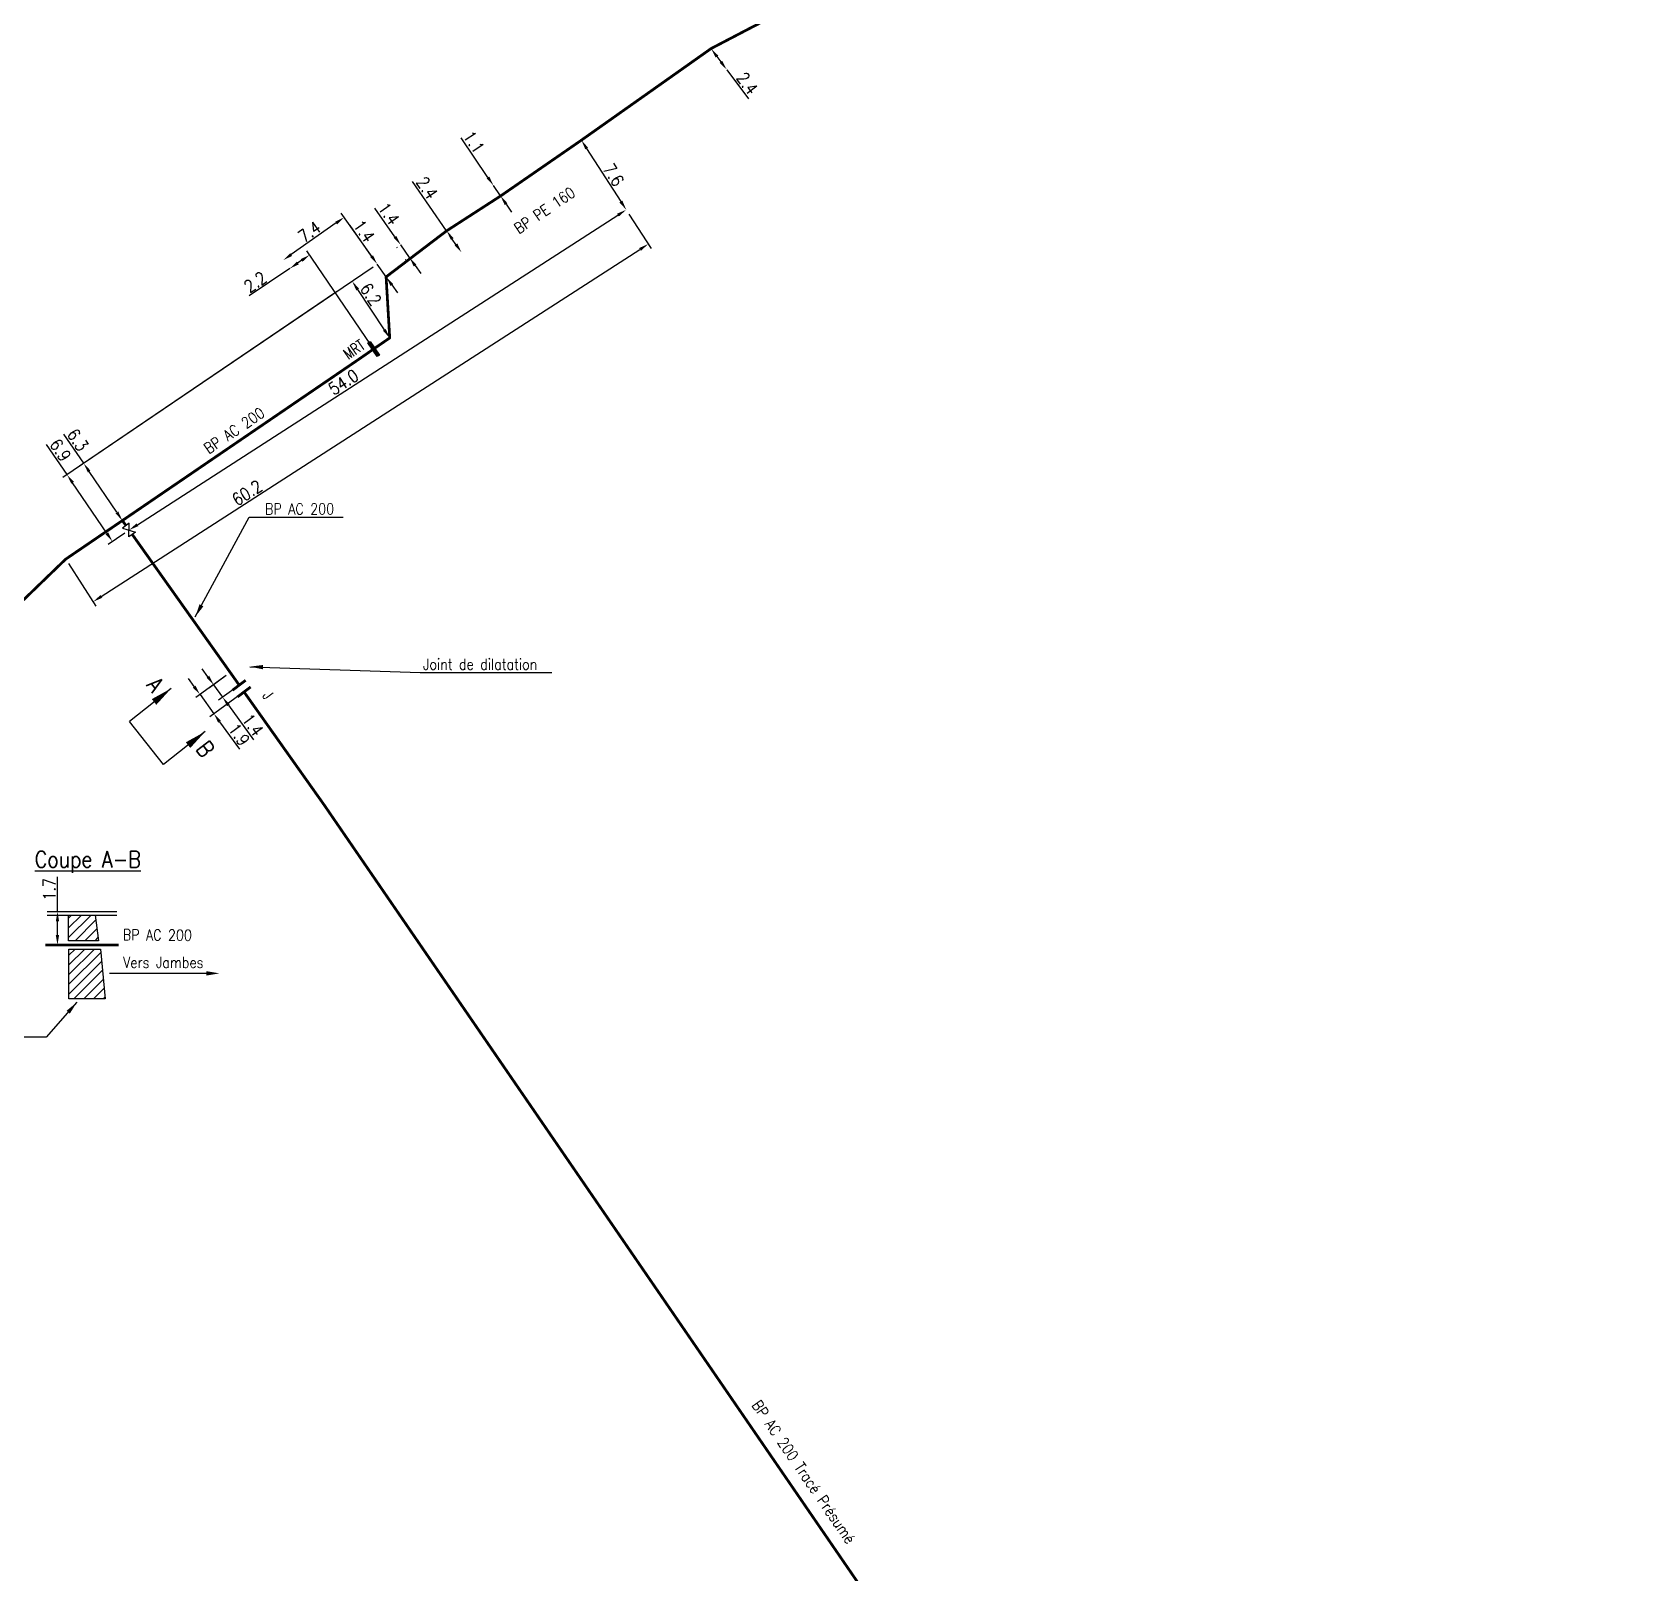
# Model space of a CAD drawing. Header units: millimetres. Extents: x 185000 to 186000, y 127990 to 129010.
# Drawn here: x 185853.4 to 186000.1, y 128120.9 to 128261.5 of the extents above; entities that cross this region are included whole.
import ezdxf
from ezdxf.enums import TextEntityAlignment as Align

# ---------------------------------------------------------------- set-up
doc = ezdxf.new("R2010")
doc.units = ezdxf.units.MM
doc.header["$PDMODE"] = 34
doc.linetypes.add('L_25_AP', pattern=[2000, 1000, 1000])
doc.linetypes.add('L_25_PE', pattern=[2000, 1000, 1000])
doc.layers.get('0').update_dxf_attribs({"linetype": 'CONTINUOUS'})
doc.layers.get('DEFPOINTS').update_dxf_attribs({"linetype": 'CONTINUOUS'})
for name, color, linetype in [('L_150', 1, 'CONTINUOUS'), ('L_300', 7, 'CONTINUOUS'), ('L_340', 7, 'CONTINUOUS'), ('L_900', 7, 'CONTINUOUS'), ('P_310', 7, 'CONTINUOUS')]:
    doc.layers.add(name, color=color, linetype=linetype)
doc.styles.add('G_ROMANS', font='ROMANS.SHX', dxfattribs={"width": 0.75})
doc.styles.get("Standard").update_dxf_attribs({"font": 'romans.shx', "width": 0.85})
doc.dimstyles.new('RASTER', dxfattribs={"dimtxt": 2, "dimasz": 2, "dimexe": 0.75, "dimexo": 0.625, "dimgap": 0.25, "dimtad": 1, "dimlfac": 0.2, "dimzin": 0, "dimdsep": 46, "dimtxsty": 'Standard', "dimcen": 0.5, "dimadec": 0, "dimazin": 0, "dimtfac": 1, "dimtmove": 0, "dimatfit": 3, "dimfxl": 0, "dimtolj": 1, "dimtzin": 0, "dimarcsym": 0})
doc.dimstyles.get("Standard").update_dxf_attribs({"dimtxt": 1.5, "dimasz": 1.2, "dimexe": 0.625, "dimexo": 0.625, "dimgap": 0.25, "dimtad": 1, "dimdec": 1, "dimzin": 0, "dimdsep": 46, "dimtxsty": 'Standard', "dimcen": -0.5, "dimadec": 0, "dimazin": 0, "dimtfac": 1, "dimtdec": 1, "dimtmove": 0, "dimatfit": 3, "dimfxl": 0, "dimtolj": 1, "dimtzin": 0, "dimarcsym": 0})

# ---------------------------------------------------------------- blocks, each defined once
blk = doc.blocks.new('*D423')
at = {"layer": 'DEFPOINTS', "color": 0, "linetype": 'Continuous', "transparency": 16777216}
for p in [(185882.61, 128238.76), (185882.61, 128238.76), (185886.03, 128233.59)]:
    blk.add_point(p, dxfattribs=at)
at = {"layer": 'L_150', "color": 0, "linetype": 'Continuous', "lineweight": -2, "transparency": 16777216}
blk.add_line((185885.54, 128234.34), (185883.11, 128238.01), dxfattribs=at)
at = {"layer": 'L_150', "color": 0, "linetype": 'Continuous', "transparency": 16777216}
for points in [[(185883.23, 128238.09), (185882.98, 128237.92), (185882.61, 128238.76)], [(185885.66, 128234.42), (185885.41, 128234.25), (185886.03, 128233.59)]]:
    blk.add_solid(points, dxfattribs=at)
at = {"layer": 'L_150', "color": 0, "linetype": 'Continuous', "transparency": 16777216, "insert": (185884.3, 128237.56), "char_height": 1.125, "attachment_point": 5, "rotation": 303.4823}
blk.add_mtext('\\A1;6.2', dxfattribs=at)
blk = doc.blocks.new('*D424')
at = {"layer": 'DEFPOINTS', "color": 0, "linetype": 'L_25_PE', "transparency": 16777216}
for p in [(185887.03, 128242.08), (185887.09, 128242.12), (185887.89, 128240.98)]:
    blk.add_point(p, dxfattribs=at)
at = {"layer": 'L_150', "color": 0, "linetype": 'L_25_PE', "lineweight": -2, "transparency": 16777216}
for p, q in [((185886.51, 128242.82), (185884.68, 128245.43)), ((185886.7, 128241.85), (185886.64, 128241.81)), ((185887.83, 128240.93), (185887.03, 128242.08)), ((185887.51, 128240.71), (185887.45, 128240.67)), ((185888.35, 128240.2), (185888.86, 128239.46))]:
    blk.add_line(p, q, dxfattribs=at)
at = {"layer": 'L_150', "color": 0, "linetype": 'L_25_PE', "transparency": 16777216}
for points in [[(185886.63, 128242.9), (185886.39, 128242.73), (185887.03, 128242.08)], [(185888.47, 128240.28), (185888.22, 128240.11), (185887.83, 128240.93)]]:
    blk.add_solid(points, dxfattribs=at)
at = {"layer": 'L_150', "color": 0, "linetype": 'L_25_PE', "transparency": 16777216, "insert": (185885.95, 128244.92), "char_height": 1.125, "attachment_point": 5, "rotation": 304.9716}
blk.add_mtext('\\A1;1.4', dxfattribs=at)
blk = doc.blocks.new('*D425')
at = {"layer": 'DEFPOINTS', "color": 0, "linetype": 'Continuous', "transparency": 16777216}
for p in [(185891.22, 128243.36), (185892.58, 128241.38), (185892.58, 128241.38)]:
    blk.add_point(p, dxfattribs=at)
at = {"layer": 'L_150', "color": 0, "linetype": 'Continuous', "lineweight": -2, "transparency": 16777216}
for p, q in [((185891.22, 128243.36), (185888.12, 128247.85)), ((185892.07, 128242.12), (185891.73, 128242.61))]:
    blk.add_line(p, q, dxfattribs=at)
at = {"layer": 'L_150', "color": 0, "linetype": 'Continuous', "transparency": 16777216}
for points in [[(185891.86, 128242.7), (185891.61, 128242.53), (185891.22, 128243.36)], [(185892.2, 128242.21), (185891.95, 128242.04), (185892.58, 128241.38)]]:
    blk.add_solid(points, dxfattribs=at)
at = {"layer": 'L_150', "color": 0, "linetype": 'Continuous', "transparency": 16777216, "insert": (185889.43, 128247.28), "char_height": 1.125, "attachment_point": 5, "rotation": 304.5816}
blk.add_mtext('\\A1;2.4', dxfattribs=at)
blk = doc.blocks.new('*D426')
at = {"layer": 'DEFPOINTS', "color": 0, "linetype": 'Continuous', "transparency": 16777216}
for p in [(185895.49, 128247.49), (185895.49, 128247.49), (185896.14, 128246.54)]:
    blk.add_point(p, dxfattribs=at)
at = {"layer": 'L_150', "color": 0, "linetype": 'Continuous', "lineweight": -2, "transparency": 16777216}
for p, q in [((185894.99, 128248.24), (185892.54, 128251.86)), ((185896.14, 128246.54), (185895.49, 128247.49)), ((185896.64, 128245.79), (185897.15, 128245.05))]:
    blk.add_line(p, q, dxfattribs=at)
at = {"layer": 'L_150', "color": 0, "linetype": 'Continuous', "transparency": 16777216}
for points in [[(185895.11, 128248.32), (185894.87, 128248.15), (185895.49, 128247.49)], [(185896.77, 128245.88), (185896.52, 128245.71), (185896.14, 128246.54)]]:
    blk.add_solid(points, dxfattribs=at)
at = {"layer": 'L_150', "color": 0, "linetype": 'Continuous', "transparency": 16777216, "insert": (185893.71, 128251.46), "char_height": 1.125, "attachment_point": 5, "rotation": 304.1376}
blk.add_mtext('\\A1;1.1', dxfattribs=at)
blk = doc.blocks.new('*D427')
at = {"layer": 'DEFPOINTS', "color": 0, "linetype": 'Continuous', "transparency": 16777216}
for p in [(185903.51, 128251.63), (185907.6, 128245.28), (185907.6, 128245.28)]:
    blk.add_point(p, dxfattribs=at)
at = {"layer": 'L_150', "color": 0, "linetype": 'Continuous', "lineweight": -2, "transparency": 16777216}
blk.add_line((185903.99, 128250.87), (185907.11, 128246.04), dxfattribs=at)
at = {"layer": 'L_150', "color": 0, "linetype": 'Continuous', "transparency": 16777216}
for points in [[(185904.12, 128250.95), (185903.87, 128250.79), (185903.51, 128251.63)], [(185907.24, 128246.12), (185906.98, 128245.95), (185907.6, 128245.28)]]:
    blk.add_solid(points, dxfattribs=at)
at = {"layer": 'L_150', "color": 0, "linetype": 'Continuous', "transparency": 16777216, "insert": (185906.44, 128248.46), "char_height": 1.125, "attachment_point": 5, "rotation": 302.8067}
blk.add_mtext('\\A1;7.6', dxfattribs=at)
blk = doc.blocks.new('*D428')
at = {"layer": 'DEFPOINTS', "color": 0, "linetype": 'Continuous', "transparency": 16777216}
for p in [(185915.34, 128259.99), (185916.77, 128258.06), (185916.77, 128258.06)]:
    blk.add_point(p, dxfattribs=at)
at = {"layer": 'L_150', "color": 0, "linetype": 'Continuous', "lineweight": -2, "transparency": 16777216}
for p, q in [((185915.87, 128259.26), (185916.23, 128258.78)), ((185916.77, 128258.06), (185918.75, 128255.39))]:
    blk.add_line(p, q, dxfattribs=at)
at = {"layer": 'L_150', "color": 0, "linetype": 'Continuous', "transparency": 16777216}
for points in [[(185915.99, 128259.35), (185915.75, 128259.17), (185915.34, 128259.99)], [(185916.35, 128258.87), (185916.11, 128258.69), (185916.77, 128258.06)]]:
    blk.add_solid(points, dxfattribs=at)
at = {"layer": 'L_150', "color": 0, "linetype": 'Continuous', "transparency": 16777216, "insert": (185918.63, 128256.81), "char_height": 1.125, "attachment_point": 5, "rotation": 306.5646}
blk.add_mtext('\\A1;2.4', dxfattribs=at)
blk = doc.blocks.new('*D530')
at = {"layer": 'DEFPOINTS', "color": 0, "linetype": 'Continuous', "transparency": 16777216}
for p in [(185876.91, 128239.92), (185876.91, 128239.92), (185884.56, 128232.58)]:
    blk.add_point(p, dxfattribs=at)
at = {"layer": 'L_340', "color": 0, "linetype": 'Continuous', "lineweight": -2, "transparency": 16777216}
for p, q in [((185884.3, 128232.97), (185878.48, 128241.55)), ((185876.91, 128239.92), (185873.21, 128237.42)), ((185877.99, 128240.66), (185877.65, 128240.43))]:
    blk.add_line(p, q, dxfattribs=at)
at = {"layer": 'L_340', "color": 0, "linetype": 'Continuous', "transparency": 16777216}
for points in [[(185877.91, 128240.78), (185878.08, 128240.54), (185878.74, 128241.17)], [(185877.57, 128240.55), (185877.74, 128240.3), (185876.91, 128239.92)]]:
    blk.add_solid(points, dxfattribs=at)
at = {"layer": 'L_340', "color": 0, "linetype": 'Continuous', "transparency": 16777216, "insert": (185873.77, 128238.7), "char_height": 1.125, "attachment_point": 5, "rotation": 34.1375}
blk.add_mtext('\\A1;2.2', dxfattribs=at)
blk = doc.blocks.new('L_340_17')
at = {"linetype": 'Continuous'}
blk.add_hatch(color=0, dxfattribs=at).paths.add_polyline_path([(0.12, 0.75), (-0.12, 0.75), (-0.12, -0.75), (0.12, -0.75)])
at = {"color": 0, "linetype": 'Continuous'}
blk.add_lwpolyline([(-0.12, 0.75), (0.12, 0.75), (0.12, -0.75), (-0.12, -0.75)], close=True, dxfattribs=at)
at = {"color": 0, "linetype": 'Continuous', "width": 0.75}
for tag, height, flags, p in [('MRT', 1, 8, (0, 1.88)), ('DEF_LEG', 1.2, 3, (0, -5)), ('DEF_COUP', 1.2, 3, (0, -7.5)), ('DEF_TYPE', 1.2, 3, (0, -10))]:
    blk.add_attdef(tag, text='', height=height, dxfattribs=dict(at, flags=flags)).set_placement(p, align=Align.MIDDLE)
blk = doc.blocks.new('*D61')
at = {"layer": 'DEFPOINTS', "color": 0, "linetype": 'Continuous', "transparency": 16777216}
for p in [(185876.31, 128240.68), (185876.31, 128240.68), (185884.9, 128240.31)]:
    blk.add_point(p, dxfattribs=at)
at = {"layer": 'L_150', "color": 0, "linetype": 'Continuous', "lineweight": -2, "transparency": 16777216}
for p, q in [((185881.15, 128244.08), (185877.05, 128241.2)), ((185884.63, 128240.69), (185881.61, 128244.98))]:
    blk.add_line(p, q, dxfattribs=at)
at = {"layer": 'L_150', "color": 0, "linetype": 'Continuous', "transparency": 16777216}
for points in [[(185881.06, 128244.2), (185881.23, 128243.95), (185881.88, 128244.59)], [(185876.96, 128241.32), (185877.13, 128241.07), (185876.31, 128240.68)]]:
    blk.add_solid(points, dxfattribs=at)
at = {"layer": 'L_150', "color": 0, "linetype": 'Continuous', "transparency": 16777216, "insert": (185878.71, 128243.28), "char_height": 1.125, "attachment_point": 5, "rotation": 35.0955}
blk.add_mtext('\\A1;7.4', dxfattribs=at)
blk = doc.blocks.new('*D172')
at = {"layer": 'DEFPOINTS', "color": 0, "linetype": 'Continuous', "ltscale": 0.5, "transparency": 16777216}
for p in [(185907.6, 128245.28), (185907.6, 128245.28), (185862.26, 128216.06)]:
    blk.add_point(p, dxfattribs=at)
at = {"layer": 'L_300', "color": 0, "linetype": 'Continuous', "lineweight": -2, "ltscale": 0.5, "transparency": 16777216}
blk.add_line((185863.02, 128216.54), (185906.84, 128244.79), dxfattribs=at)
at = {"layer": 'L_300', "color": 0, "linetype": 'Continuous', "ltscale": 0.5, "transparency": 16777216}
for points in [[(185906.76, 128244.92), (185906.92, 128244.67), (185907.6, 128245.28)], [(185862.94, 128216.67), (185863.1, 128216.42), (185862.26, 128216.06)]]:
    blk.add_solid(points, dxfattribs=at)
at = {"layer": 'L_300', "color": 0, "linetype": 'Continuous', "ltscale": 0.5, "transparency": 16777216, "insert": (185881.81, 128229.55), "char_height": 1.125, "attachment_point": 5, "rotation": 32.8067}
blk.add_mtext('\\A1;54.0', dxfattribs=at)
blk = doc.blocks.new('*D173')
at = {"layer": 'DEFPOINTS', "color": 0, "linetype": 'Continuous', "ltscale": 0.5, "transparency": 16777216}
for p in [(185884.9, 128240.31), (185856.6, 128221.12), (185862.26, 128216.06)]:
    blk.add_point(p, dxfattribs=at)
at = {"layer": 'L_300', "color": 0, "linetype": 'Continuous', "lineweight": -2, "ltscale": 0.5, "transparency": 16777216}
for p, q in [((185884.51, 128240.04), (185856.22, 128220.86)), ((185856.6, 128221.12), (185854.74, 128223.87)), ((185860.24, 128215.77), (185857.11, 128220.38)), ((185861.88, 128215.79), (185860.35, 128214.76))]:
    blk.add_line(p, q, dxfattribs=at)
at = {"layer": 'L_300', "color": 0, "linetype": 'Continuous', "ltscale": 0.5, "transparency": 16777216}
for points in [[(185857.23, 128220.46), (185856.99, 128220.29), (185856.6, 128221.12)], [(185860.36, 128215.85), (185860.11, 128215.68), (185860.74, 128215.02)]]:
    blk.add_solid(points, dxfattribs=at)
at = {"layer": 'L_300', "color": 0, "linetype": 'Continuous', "ltscale": 0.5, "transparency": 16777216, "insert": (185856, 128223.35), "char_height": 1.125, "attachment_point": 5, "rotation": 304.1375}
blk.add_mtext('\\A1;6.9', dxfattribs=at)
blk = doc.blocks.new('*D174')
at = {"layer": 'DEFPOINTS', "color": 0, "linetype": 'Continuous', "ltscale": 0.5, "transparency": 16777216}
for p in [(185881.57, 128238.05), (185858.12, 128222.15), (185861.65, 128216.93)]:
    blk.add_point(p, dxfattribs=at)
at = {"layer": 'L_150', "color": 0, "linetype": 'Continuous', "lineweight": -2, "ltscale": 0.5, "transparency": 16777216}
for p, q in [((185881.18, 128237.79), (185857.73, 128221.88)), ((185858.12, 128222.15), (185856.3, 128224.82)), ((185861.15, 128217.68), (185858.62, 128221.4))]:
    blk.add_line(p, q, dxfattribs=at)
at = {"layer": 'L_150', "color": 0, "linetype": 'Continuous', "ltscale": 0.5, "transparency": 16777216}
for points in [[(185858.74, 128221.49), (185858.5, 128221.32), (185858.12, 128222.15)], [(185861.27, 128217.76), (185861.02, 128217.59), (185861.65, 128216.93)]]:
    blk.add_solid(points, dxfattribs=at)
at = {"layer": 'L_150', "color": 0, "linetype": 'Continuous', "ltscale": 0.5, "transparency": 16777216, "insert": (185857.58, 128224.28), "char_height": 1.125, "attachment_point": 5, "rotation": 304.1375}
blk.add_mtext('\\A1;6.3', dxfattribs=at)
blk = doc.blocks.new('*D175')
at = {"layer": 'DEFPOINTS', "color": 0, "linetype": 'Continuous', "ltscale": 0.5, "transparency": 16777216}
for p in [(185907.6, 128245.28), (185909.61, 128242.16), (185856.47, 128213.4)]:
    blk.add_point(p, dxfattribs=at)
at = {"layer": 'L_150', "color": 0, "linetype": 'Continuous', "lineweight": -2, "ltscale": 0.5, "transparency": 16777216}
for p, q in [((185907.85, 128244.89), (185909.86, 128241.76)), ((185859.73, 128210), (185908.85, 128241.67)), ((185856.73, 128213.01), (185859.23, 128209.12))]:
    blk.add_line(p, q, dxfattribs=at)
at = {"layer": 'L_150', "color": 0, "linetype": 'Continuous', "ltscale": 0.5, "transparency": 16777216}
for points in [[(185908.77, 128241.79), (185908.94, 128241.54), (185909.61, 128242.16)], [(185859.65, 128210.13), (185859.81, 128209.88), (185858.98, 128209.52)]]:
    blk.add_solid(points, dxfattribs=at)
at = {"layer": 'L_150', "color": 0, "linetype": 'Continuous', "ltscale": 0.5, "transparency": 16777216, "insert": (185873.02, 128219.46), "char_height": 1.125, "attachment_point": 5, "rotation": 32.8067}
blk.add_mtext('\\A1;60.2', dxfattribs=at)
blk = doc.blocks.new('*D176')
at = {"layer": 'DEFPOINTS', "color": 0, "linetype": 'Continuous', "ltscale": 0.5, "transparency": 16777216}
for p in [(185871.5, 128203.05), (185869.97, 128201.95), (185872.31, 128201.91)]:
    blk.add_point(p, dxfattribs=at)
at = {"layer": 'P_310', "color": 0, "linetype": 'Continuous', "lineweight": -2, "ltscale": 0.5, "transparency": 16777216}
for p, q in [((185869.45, 128202.68), (185868.92, 128203.41)), ((185871.12, 128202.78), (185869.59, 128201.68)), ((185869.97, 128201.95), (185870.79, 128200.81)), ((185871.93, 128201.63), (185870.41, 128200.54)), ((185871.32, 128200.09), (185873.61, 128196.92))]:
    blk.add_line(p, q, dxfattribs=at)
at = {"layer": 'P_310', "color": 0, "linetype": 'Continuous', "ltscale": 0.5, "transparency": 16777216}
for points in [[(185869.57, 128202.77), (185869.33, 128202.59), (185869.97, 128201.95)], [(185871.44, 128200.17), (185871.2, 128200), (185870.79, 128200.81)]]:
    blk.add_solid(points, dxfattribs=at)
at = {"layer": 'P_310', "color": 0, "linetype": 'Continuous', "ltscale": 0.5, "transparency": 16777216, "insert": (185873.55, 128198.28), "char_height": 1.125, "attachment_point": 5, "rotation": 305.8308}
blk.add_mtext('\\A1;1.4', dxfattribs=at)
blk = doc.blocks.new('*D177')
at = {"layer": 'DEFPOINTS', "color": 0, "linetype": 'Continuous', "ltscale": 0.5, "transparency": 16777216}
for p in [(185871.5, 128203.05), (185872.75, 128201.3), (185868.73, 128201.05)]:
    blk.add_point(p, dxfattribs=at)
at = {"layer": 'P_310', "color": 0, "linetype": 'Continuous', "lineweight": -2, "ltscale": 0.5, "transparency": 16777216}
for p, q in [((185871.12, 128202.78), (185868.35, 128200.78)), ((185868.2, 128201.78), (185867.68, 128202.51)), ((185868.73, 128201.05), (185869.99, 128199.31)), ((185872.37, 128201.03), (185869.61, 128199.03)), ((185870.51, 128198.58), (185872.33, 128196.07))]:
    blk.add_line(p, q, dxfattribs=at)
at = {"layer": 'P_310', "color": 0, "linetype": 'Continuous', "ltscale": 0.5, "transparency": 16777216}
for points in [[(185868.32, 128201.87), (185868.08, 128201.69), (185868.73, 128201.05)], [(185870.64, 128198.67), (185870.39, 128198.49), (185869.99, 128199.31)]]:
    blk.add_solid(points, dxfattribs=at)
at = {"layer": 'P_310', "color": 0, "linetype": 'Continuous', "ltscale": 0.5, "transparency": 16777216, "insert": (185872.29, 128197.4), "char_height": 1.125, "attachment_point": 5, "rotation": 305.8308}
blk.add_mtext('\\A1;1.9', dxfattribs=at)
blk = doc.blocks.new('P_310_01')
at = {"color": 0, "linetype": 'Continuous', "const_width": 0.25, "flags": 128}
for points in [[(-0.38, 0.75), (-0.38, -0.75)], [(0.38, 0.75), (0.38, -0.75)]]:
    blk.add_lwpolyline(points, dxfattribs=at)
at = {"color": 0, "linetype": 'Continuous', "width": 0.75}
blk.add_attdef('NUM', text='', height=1, dxfattribs=at).set_placement((1.93, 1.53), align=Align.MIDDLE)
at = {"color": 0, "linetype": 'Continuous', "width": 0.75, "flags": 3}
for tag, p in [('DEF_LEG', (0, -10)), ('DEF_COUP', (0, -12.5)), ('DEF_TYPE', (0, -15))]:
    blk.add_attdef(tag, text='', height=1.2, dxfattribs=at).set_placement(p, align=Align.MIDDLE)
blk = doc.blocks.new('*D178')
at = {"layer": 'DEFPOINTS', "color": 0, "linetype": 'Continuous', "ltscale": 0.5, "transparency": 16777216}
for p in [(185855.73, 128181.27), (185855.73, 128181.27), (185855.73, 128178.21)]:
    blk.add_point(p, dxfattribs=at)
at = {"layer": 'L_900', "color": 0, "linetype": 'Continuous', "lineweight": -2, "ltscale": 0.5, "transparency": 16777216}
for p, q in [((185855.73, 128181.27), (185855.73, 128184.42)), ((185855.73, 128179.11), (185855.73, 128180.37))]:
    blk.add_line(p, q, dxfattribs=at)
at = {"layer": 'L_900', "color": 0, "linetype": 'Continuous', "ltscale": 0.5, "transparency": 16777216}
for points in [[(185855.58, 128180.37), (185855.88, 128180.37), (185855.73, 128181.27)], [(185855.58, 128179.11), (185855.88, 128179.11), (185855.73, 128178.21)]]:
    blk.add_solid(points, dxfattribs=at)
at = {"layer": 'L_900', "color": 0, "linetype": 'Continuous', "ltscale": 0.5, "transparency": 16777216, "insert": (185854.98, 128183.29), "char_height": 1.125, "attachment_point": 5, "rotation": 90}
blk.add_mtext('\\A1;1.7', dxfattribs=at)
blk = doc.blocks.new('L_300_09')
at = {"color": 0, "linetype": 'Continuous', "flags": 128}
blk.add_lwpolyline([(0.5, -0.38), (-0.5, 0.38), (-0.5, -0.38), (0.5, 0.38), (0.5, -0.38)], dxfattribs=at)
at = {"color": 0, "linetype": 'Continuous', "width": 0.75}
blk.add_attdef('NUM', text='', height=1, dxfattribs=at).set_placement((0, 1.69), align=Align.MIDDLE_CENTER)
at = {"color": 0, "linetype": 'Continuous', "width": 0.75, "flags": 3}
for tag, p in [('DEF_LEG', (0, -5)), ('DEF_COUP', (0, -7.5)), ('DEF_TYPE', (0, -10))]:
    blk.add_attdef(tag, text='', height=1.2, dxfattribs=at).set_placement(p, align=Align.MIDDLE)
blk = doc.blocks.new('*D216')
at = {"layer": 'DEFPOINTS', "color": 0, "linetype": 'Continuous', "transparency": 16777216}
for p in [(185884.9, 128240.31), (185884.9, 128240.31), (185885.7, 128239.16)]:
    blk.add_point(p, dxfattribs=at)
at = {"layer": 'L_150', "color": 0, "linetype": 'Continuous', "lineweight": -2, "transparency": 16777216}
for p, q in [((185884.38, 128241.04), (185882.42, 128243.84)), ((185885.7, 128239.16), (185884.9, 128240.31)), ((185886.22, 128238.42), (185886.74, 128237.69))]:
    blk.add_line(p, q, dxfattribs=at)
at = {"layer": 'L_150', "color": 0, "linetype": 'Continuous', "transparency": 16777216}
for points in [[(185884.5, 128241.13), (185884.26, 128240.96), (185884.9, 128240.31)], [(185886.34, 128238.51), (185886.1, 128238.34), (185885.7, 128239.16)]]:
    blk.add_solid(points, dxfattribs=at)
at = {"layer": 'L_150', "color": 0, "linetype": 'Continuous', "transparency": 16777216, "insert": (185883.69, 128243.33), "char_height": 1.125, "attachment_point": 5, "rotation": 305.0955}
blk.add_mtext('\\A1;1.4', dxfattribs=at)

msp = doc.modelspace()

# ---------------------------------------------------------------- hatches: boundary and pattern name
at = {"layer": 'L_900', "ltscale": 0.5}
h = msp.add_hatch(dxfattribs=at)
h.set_pattern_fill('ANSI31', color=256, scale=0.197737)
h.set_pattern_definition([(45, (112284.0025, 77483.7186), (-0.4439316857, 0.4439316857), [])])
h.paths.add_polyline_path([(185859.18, 128180.94), (185856.75, 128180.94), (185856.75, 128178.6), (185859.48, 128178.6)])
at = {"layer": 'L_900'}
h = msp.add_hatch(dxfattribs=at)
h.set_pattern_fill('ANSI31', color=256, scale=0.197737)
h.set_pattern_definition([(45, (112284.0025, 77483.8577), (-0.4439316857, 0.4439316857), [])])
h.paths.add_polyline_path([(185856.78, 128173.3), (185860.09, 128173.3), (185859.65, 128177.84), (185856.78, 128177.84)])

# ---------------------------------------------------------------- linework, layer by layer
at = {"layer": 'L_150', "linetype": 'L_25_PE', "const_width": 0.25, "flags": 128}
msp.add_lwpolyline([(185884.56, 128232.58), (185886.03, 128233.59), (185885.7, 128239.16), (185891.22, 128243.36), (185896.14, 128246.54), (185903.51, 128251.63), (185915.34, 128259.99), (185922.19, 128263.57), (185934.41, 128272.76), (185953.46, 128286.12), (185960.19, 128290.41), (185975.07, 128299.56), (185978.49, 128300.97), (185979.46, 128301.98), (185989.65, 128306.8), (185995.2, 128309.5), (186000, 128311.98)], dxfattribs=at)
at = {"layer": 'L_150', "linetype": 'L_25_AP', "const_width": 0.25, "flags": 128}
for points in [[(185842.28, 128199.69), (185856.47, 128213.4), (185861.65, 128216.93), (185883.25, 128231.67), (185884.56, 128232.58)], [(185861.65, 128216.93), (185861.98, 128216.47)], [(185862.56, 128215.65), (185872.31, 128201.91)]]:
    msp.add_lwpolyline(points, dxfattribs=at)
at = {"layer": 'L_150', "linetype": 'L_25_AP', "ltscale": 0.5, "const_width": 0.25, "flags": 128}
msp.add_lwpolyline([(186000, 128017.26), (185988.01, 128034.49), (185980.02, 128045.99), (185943.85, 128098), (185880.04, 128191), (185872.74, 128201.3)], dxfattribs=at)
at = {"layer": 'L_900', "flags": 128}
for points in [[(185865.39, 128194.67), (185862.29, 128198.61)], [(185854.79, 128181.27), (185861.14, 128181.27)], [(185854.79, 128180.94), (185861.14, 128180.94)], [(185856.75, 128178.6), (185856.75, 128180.94), (185859.18, 128180.94), (185859.48, 128178.6), (185856.75, 128178.6)], [(185856.78, 128177.84), (185859.65, 128177.84), (185860.09, 128173.3), (185856.78, 128173.3), (185856.78, 128177.84)]]:
    msp.add_lwpolyline(points, dxfattribs=at)
at = {"layer": 'L_900', "linetype": 'L_25_AP', "const_width": 0.25, "flags": 128}
msp.add_lwpolyline([(185854.61, 128178.21), (185861.3, 128178.21)], dxfattribs=at)
at = {"layer": 'L_900', "linetype": 'Continuous'}
msp.add_lwpolyline([(185869.3, 128175.62), (185865.6, 128175.62), (185860.48, 128175.62)], dxfattribs=at)
msp.add_solid([(185869.3, 128175.82), (185870.5, 128175.62), (185869.3, 128175.42)], dxfattribs=at)

# ---------------------------------------------------------------- block references
at = {"layer": 'L_300', "rotation": 305.3484984337114}
msp.add_blockref('L_300_09', (185862.26, 128216.06), dxfattribs=at)
at = {"layer": 'L_340'}
ref = msp.add_blockref('L_340_17', (185884.56, 128232.58), dxfattribs=dict(at, rotation=34.62327346470511))
ref.add_attrib('MRT', 'MRT', dxfattribs={"layer": '0', "color": 0, "linetype": 'Continuous', "height": 1, "rotation": 34.6233, "style": 'G_ROMANS', "width": 0.75, "flags": 8}).set_placement((185882.78, 128232.54), align=Align.MIDDLE)
at = {"layer": 'P_310', "ltscale": 0.5}
ref = msp.add_blockref('P_310_01', (185872.52, 128201.6), dxfattribs=dict(at, rotation=307.1807419311346))
ref.add_attrib('NUM', 'J', dxfattribs={"layer": '0', "color": 0, "linetype": 'Continuous', "height": 1, "rotation": 307.1807, "oblique": 360, "width": 0.75}).set_placement((185874.92, 128201.01), align=Align.MIDDLE)

# ---------------------------------------------------------------- texts
at = {"layer": 'L_150', "linetype": 'Continuous', "width": 0.85}
for s, rotation, p in [('BP PE 160', 34.3102, (185900.15, 128245.23)), ('BP AC 200', 34.3102, (185871.85, 128225.14)), ('BP AC 200 Tracé Présumé', 304.4514, (185923.78, 128130.14))]:
    msp.add_text(s, height=1, rotation=rotation, dxfattribs=at).set_placement(p, align=Align.MIDDLE)
at = {"layer": 'L_150', "linetype": 'Continuous', "char_height": 1, "attachment_point": 4}
for s, insert in [('BP AC 200', (185874.66, 128217.99)), ('Joint de dilatation', (185889.07, 128203.82))]:
    msp.add_mtext(s, dxfattribs=dict(at, insert=insert))
at = {"layer": 'L_900', "linetype": 'L_25_PE', "width": 0.85}
msp.add_text('BP AC 200', height=1, rotation=359.6236, dxfattribs=at).set_placement((185864.84, 128179.12), align=Align.MIDDLE)
at = {"layer": 'L_900', "linetype": 'Continuous', "char_height": 1.5, "attachment_point": 6}
for s, insert, rotation in [('A', (185864.97, 128201.59), 308.1748), ('B', (185869.57, 128195.64), 307.8192)]:
    msp.add_mtext(s, dxfattribs=dict(at, insert=insert, rotation=rotation))
at = {"layer": 'L_900', "linetype": 'Continuous', "attachment_point": 6}
for s, insert, char_height in [('{\\LCoupe A-B}', (185863.33, 128185.78), 1.5), ('Vers Jambes', (185869.04, 128176.62), 1)]:
    msp.add_mtext(s, dxfattribs=dict(at, insert=insert, char_height=char_height))

# ---------------------------------------------------------------- dimensions: what is measured, and where the dimension line sits
at = {"layer": 'L_150', "linetype": 'Continuous'}
for base, p1, p2, angle, picture, middle, dimtype in [((185916.77, 128258.06), (185915.34, 128259.99), (185916.77, 128258.06), 306.5646, '*D428', (185918.02, 128256.36), 161), ((185895.4945, 128247.4905), (185896.1399, 128246.5387), (185895.4945, 128247.4905), 124.1376, '*D426', (185893.0875, 128251.0405), 161), ((185907.6, 128245.28), (185903.51, 128251.63), (185907.6, 128245.28), 302.8067, '*D427', (185905.81, 128248.05), 161), ((185892.58, 128241.38), (185891.22, 128243.36), (185892.58, 128241.38), 304.5816, '*D425', (185888.81, 128246.86), 161), ((185884.9, 128240.31), (185885.7, 128239.16), (185884.9, 128240.31), 305.0955, '*D216', (185883.07, 128242.9), 160), ((185882.61, 128238.76), (185886.03, 128233.59), (185882.61, 128238.76), 123.4823, '*D423', (185883.68, 128237.15), 161)]:
    dim = msp.add_linear_dim(base=base, p1=p1, p2=p2, angle=angle, dimstyle='Standard', override={"dimscale": 0.75}, dxfattribs=at)
    dim.commit()
    dim.dimension.update_dxf_attribs({"geometry": picture, "text_midpoint": middle, "dimtype": dimtype})
at = {"layer": 'L_150', "linetype": 'Continuous', "ltscale": 0.5}
for base, p1, p2, angle, picture, middle in [((185909.61, 128242.16), (185856.47, 128213.4), (185907.6, 128245.28), 212.8067, '*D175', (185873.43, 128218.83)), ((185858.12, 128222.15), (185861.65, 128216.93), (185881.57, 128238.05), 124.1375, '*D174', (185856.96, 128223.86))]:
    dim = msp.add_linear_dim(base=base, p1=p1, p2=p2, angle=angle, dimstyle='Standard', override={"dimscale": 0.75}, dxfattribs=at)
    dim.commit()
    dim.dimension.update_dxf_attribs({"geometry": picture, "text_midpoint": middle, "dimtype": 160})
at = {"layer": 'L_150', "linetype": 'L_25_PE'}
dim = msp.add_linear_dim(base=(185887.03, 128242.08), p1=(185887.89, 128240.98), p2=(185887.09, 128242.12), angle=124.9716, dimstyle='Standard', override={"dimscale": 0.75}, dxfattribs=at)
dim.commit()
dim.dimension.update_dxf_attribs({"geometry": '*D424', "text_midpoint": (185885.34, 128244.49), "dimtype": 161})
at = {"layer": 'L_150', "linetype": 'Continuous'}
dim = msp.add_linear_dim(base=(185876.31, 128240.68), p1=(185884.9, 128240.31), p2=(185876.31, 128240.68), angle=35.0955, text='7.4', dimstyle='Standard', override={"dimscale": 0.75}, dxfattribs=at)
dim.commit()
dim.dimension.update_dxf_attribs({"geometry": '*D61', "text_midpoint": (185879.15, 128242.67), "dimtype": 160})
at = {"layer": 'L_300', "linetype": 'Continuous', "ltscale": 0.5}
for base, p2, angle, text, picture, middle in [((185907.6, 128245.28), (185907.6, 128245.28), 212.8067, '54.0', '*D172', (185882.22, 128228.92)), ((185856.6, 128221.12), (185884.9, 128240.31), 304.1375, '6.9', '*D173', (185855.38, 128222.93))]:
    dim = msp.add_linear_dim(base=base, p1=(185862.26, 128216.06), p2=p2, angle=angle, text=text, dimstyle='Standard', override={"dimscale": 0.75}, dxfattribs=at)
    dim.commit()
    dim.dimension.update_dxf_attribs({"geometry": picture, "text_midpoint": middle, "dimtype": 160})
at = {"layer": 'L_340', "linetype": 'Continuous'}
dim = msp.add_linear_dim(base=(185876.91, 128239.92), p1=(185884.56, 128232.58), p2=(185876.91, 128239.92), angle=34.1375, dimstyle='Standard', override={"dimscale": 0.75}, dxfattribs=at)
dim.commit()
dim.dimension.update_dxf_attribs({"geometry": '*D530', "text_midpoint": (185874.19, 128238.08), "dimtype": 160})
at = {"layer": 'L_900', "linetype": 'Continuous', "ltscale": 0.5}
dim = msp.add_linear_dim(base=(185855.73, 128181.27), p1=(185855.73, 128178.21), p2=(185855.73, 128181.27), angle=270, text='1.7', dimstyle='Standard', override={"dimscale": 0.75}, dxfattribs=at)
dim.commit()
dim.dimension.update_dxf_attribs({"geometry": '*D178', "text_midpoint": (185855.73, 128183.29), "dimtype": 160})
at = {"layer": 'P_310', "linetype": 'Continuous', "ltscale": 0.5}
dim = msp.add_linear_dim(base=(185868.73, 128201.05), p1=(185872.75, 128201.3), p2=(185871.5, 128203.05), angle=305.8308, text='1.9', dimstyle='Standard', override={"dimscale": 0.75}, dxfattribs=at)
dim.commit()
dim.dimension.update_dxf_attribs({"geometry": '*D177', "text_midpoint": (185871.68, 128196.96), "dimtype": 160})
dim = msp.add_linear_dim(base=(185869.97, 128201.95), p1=(185872.31, 128201.91), p2=(185871.5, 128203.05), angle=305.8308, dimstyle='Standard', override={"dimscale": 0.75}, dxfattribs=at)
dim.commit()
dim.dimension.update_dxf_attribs({"geometry": '*D176', "text_midpoint": (185872.94, 128197.84), "dimtype": 160})

# ---------------------------------------------------------------- leaders
at = {"layer": 'L_150', "linetype": 'Continuous', "annotation_type": 0, "has_hookline": 1, "hookline_direction": 0}
for points, text_width in [([(185868.29, 128208.14), (185873.21, 128217.24), (185874.41, 128217.24)], 7.12), ([(185873.28, 128203.6), (185888.82, 128203.07)], 11.74)]:
    msp.add_leader(points, dimstyle='Standard', dxfattribs=dict(at, text_width=text_width))
at = {"layer": 'L_900'}
for points in [[(185866.11, 128201.62), (185862.29, 128198.61)], [(185869.21, 128197.68), (185865.39, 128194.67)]]:
    msp.add_leader(points, dimstyle='RASTER', dxfattribs=at)
at = {"layer": 'L_900', "linetype": 'Continuous', "annotation_type": 0, "has_hookline": 1, "hookline_direction": 1, "text_width": 8.26}
msp.add_leader([(185857.5, 128172.98), (185854.71, 128169.8), (185853.51, 128169.8)], dimstyle='Standard', dxfattribs=at)

doc.saveas('drawing.dxf')
